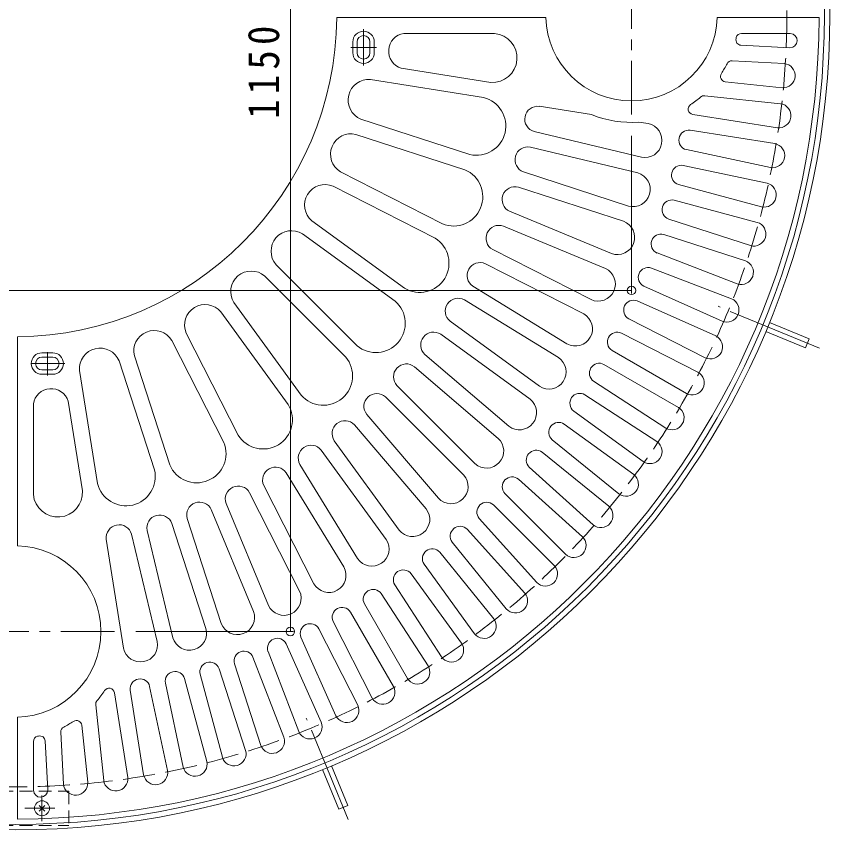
# Model space of a CAD drawing. Units: millimetres at full size, sheet at 1:10; details may follow other scales. Extents: x -1826 to 1813, y -1366 to 1283.
# Drawn here: x -878 to -119, y -324 to 435 of the extents above; entities that cross this region are included whole.
import ezdxf

# ---------------------------------------------------------------- set-up
doc = ezdxf.new("R2010")
doc.units = ezdxf.units.MM
doc.header["$LTSCALE"] = 10
doc.header["$PDMODE"] = 32
doc.header["$PDSIZE"] = 8
for name, pattern in [('CHAIN1', [8, 5, -1, 1, -1]), ('CHAIN2', [12, 9, -1, 1, -1]), ('DASHED1', [1.8, 1.2, -0.6]), ('DASHED3', [4, 3, -1])]:
    doc.linetypes.add(name, pattern=pattern)
for name, color, linetype, lineweight in [('0-0_通り芯', 3, 'Continuous', 9), ('0-1_躯体', 2, 'Continuous', 9), ('0-4_その他', 7, 'Continuous', 9)]:
    doc.layers.add(name, color=color, linetype=linetype, lineweight=lineweight)
doc.styles.add('ＭＳ ゴシック', font='')
doc.styles.get('ＭＳ ゴシック').set_extended_font_data('MS Gothic')

msp = doc.modelspace()

# ---------------------------------------------------------------- linework, layer by layer
at = {"layer": '0-0_通り芯', "linetype": 'CHAIN1'}
for p, q in [((-303.67, 342.87), (-303.67, 526.24)), ((-553.68, 388.8), (-553.68, 422.42)), ((-541.43, 405.58), (-565.44, 405.58)), ((-848.67, 99.46), (-848.67, 121.31)), ((-832.5, 110.58), (-864.06, 110.58)), ((-785.97, -139.42), (-969.34, -139.42))]:
    msp.add_line(p, q, dxfattribs=at)
at = {"layer": '0-0_通り芯'}
for p, q in [((-383.65, 433.58), (-578.68, 433.58)), ((-128.68, 433.58), (-223.7, 433.58)), ((-431.37, 418.58), (-515.97, 418.58)), ((-155.46, 418.58), (-201, 418.58)), ((-563.68, 400.58), (-563.68, 410.58)), ((-559.68, 400.58), (-559.68, 410.58)), ((-547.68, 400.58), (-547.68, 410.58)), ((-543.68, 400.58), (-543.68, 410.58)), ((-155.81, 405.2), (-201.48, 407.6)), ((-161.21, 390.47), (-209.8, 393.01)), ((-434.96, 372.89), (-518.52, 386.13)), ((-441.68, 358.77), (-547.3, 375.5)), ((-162.99, 367.9), (-216.1, 373.48)), ((-164.56, 352.98), (-235.3, 360.41)), ((-341.08, 342.84), (-389.76, 350.55)), ((-167.51, 330.53), (-246.55, 343.05)), ((-454.45, 305.62), (-556.15, 338.67)), ((-288.03, 334.43), (-296.75, 335.82)), ((-294.29, 302.99), (-394.43, 327.03)), ((-169.86, 315.72), (-249.04, 328.26)), ((-459.08, 291.36), (-560.78, 324.4)), ((-297.79, 288.41), (-397.94, 312.45)), ((-173.99, 293.46), (-252.4, 310.13)), ((-480, 240.86), (-575.28, 289.41)), ((-306.49, 257.55), (-404.44, 289.38)), ((-177.1, 278.79), (-255.52, 295.45)), ((-486.8, 227.49), (-582.09, 276.04)), ((-311.13, 243.28), (-409.08, 275.11)), ((-182.39, 256.77), (-259.83, 277.52)), ((-186.27, 242.28), (-263.71, 263.03)), ((-322.23, 213.21), (-417.37, 252.62)), ((-515.37, 180.89), (-601.88, 243.75)), ((-192.7, 220.58), (-268.95, 245.35)), ((-327.96, 199.35), (-423.12, 238.76)), ((-524.18, 168.75), (-610.69, 231.61)), ((-197.34, 206.31), (-273.58, 231.08)), ((-341.39, 170.23), (-433.15, 216.99)), ((-204.89, 184.97), (-279.74, 213.7)), ((-559.68, 127.19), (-635.3, 202.81)), ((-348.19, 156.87), (-439.97, 203.63)), ((-210.27, 170.97), (-285.11, 199.7)), ((-570.28, 116.58), (-645.9, 192.2)), ((-363.86, 128.9), (-451.68, 182.71)), ((-218.93, 150.05), (-292.17, 182.66)), ((-611.85, 81.09), (-674.71, 167.6)), ((-371.7, 116.1), (-459.52, 169.92)), ((-225.03, 136.35), (-298.27, 168.96)), ((-623.98, 72.27), (-686.84, 158.78)), ((-234.78, 115.91), (-306.21, 152.31)), ((-389.51, 89.45), (-472.83, 149.99)), ((-670.59, 43.71), (-719.14, 138.99)), ((-398.33, 77.31), (-481.65, 137.85)), ((-241.59, 102.55), (-313.02, 138.94)), ((-876.67, -59.45), (-876.67, 135.58)), ((-683.95, 36.9), (-732.5, 132.18)), ((-252.39, 82.65), (-321.82, 122.74)), ((-843.67, 120.58), (-853.67, 120.58)), ((-843.67, 116.58), (-853.67, 116.58)), ((-734.45, 15.99), (-767.5, 117.69)), ((-418.18, 52.14), (-496.49, 119.02)), ((-748.72, 11.34), (-781.76, 113.05)), ((-427.91, 40.73), (-506.24, 107.62)), ((-259.89, 69.66), (-329.32, 109.75)), ((-843.67, 104.58), (-853.67, 104.58)), ((-843.67, 100.58), (-853.67, 100.58)), ((-801.87, -1.41), (-818.6, 104.21)), ((-271.72, 50.36), (-338.96, 94.02)), ((-449.68, 17.19), (-522.5, 90.01)), ((-460.28, 6.58), (-533.11, 79.41)), ((-279.89, 37.78), (-347.13, 81.44)), ((-861.67, -11.73), (-861.67, 72.87)), ((-815.99, -8.13), (-829.22, 75.42)), ((-483.83, -15.18), (-550.71, 63.13)), ((-292.71, 19.12), (-357.57, 66.24)), ((-495.23, -24.92), (-562.12, 53.4)), ((-301.53, 6.99), (-366.39, 54.11)), ((-520.41, -44.77), (-580.95, 38.55)), ((-315.31, -10.97), (-377.62, 39.48)), ((-532.54, -53.59), (-593.09, 29.74)), ((-324.75, -22.63), (-387.05, 27.82)), ((-559.2, -71.4), (-613.02, 16.42)), ((-571.99, -79.24), (-625.81, 8.58)), ((-339.46, -39.85), (-399.03, 13.8)), ((-349.49, -50.99), (-409.07, 2.65)), ((-599.97, -94.9), (-646.72, -3.14)), ((-613.33, -101.71), (-660.09, -9.94)), ((-365.08, -67.41), (-421.76, -10.73)), ((-642.45, -115.13), (-681.86, -19.98)), ((-375.68, -78.02), (-432.37, -21.33)), ((-656.3, -120.88), (-695.72, -25.72)), ((-686.38, -131.97), (-718.21, -34.02)), ((-392.1, -93.6), (-445.75, -34.03)), ((-731.5, -145.3), (-755.55, -45.16)), ((-700.65, -136.61), (-732.47, -38.65)), ((-403.25, -103.64), (-456.89, -44.06)), ((-746.09, -148.81), (-770.13, -48.66)), ((-777.53, -155.06), (-793.64, -53.34)), ((-420.47, -118.34), (-470.92, -56.04)), ((-432.12, -127.78), (-482.57, -65.48)), ((-450.08, -141.57), (-497.21, -76.71)), ((-462.22, -150.38), (-509.34, -85.53)), ((-480.88, -163.21), (-524.54, -95.97)), ((-493.46, -171.38), (-537.12, -104.14)), ((-512.76, -183.2), (-552.84, -113.78)), ((-525.75, -190.7), (-565.83, -121.28)), ((-545.65, -201.51), (-582.04, -130.08)), ((-559.01, -208.32), (-595.41, -136.89)), ((-593.15, -224.16), (-625.76, -150.93)), ((-579.44, -218.06), (-612.05, -144.83)), ((-614.06, -232.83), (-642.79, -157.98)), ((-628.07, -238.2), (-656.8, -163.36)), ((-663.67, -250.4), (-688.45, -174.15)), ((-649.41, -245.76), (-674.18, -169.52)), ((-685.38, -256.83), (-706.13, -179.39)), ((-721.88, -265.99), (-738.55, -187.58)), ((-699.87, -260.71), (-720.62, -183.27)), ((-773.63, -275.58), (-786.15, -196.55)), ((-758.82, -273.24), (-771.36, -194.06)), ((-736.55, -269.11), (-753.22, -190.69)), ((-796.08, -278.54), (-803.51, -207.79)), ((-876.67, -314.42), (-876.67, -219.4)), ((-810.99, -280.11), (-816.58, -227)), ((-833.56, -281.88), (-836.11, -233.3)), ((-861.67, -287.64), (-861.67, -242.09)), ((-848.3, -287.28), (-850.69, -241.61))]:
    msp.add_line(p, q, dxfattribs=at)
at = {"layer": '0-0_通り芯', "color": 7}
for p, q in [((-303.67, 175.83), (-303.67, 322.87)), ((-1453.67, 178.83), (-303.67, 178.83))]:
    msp.add_line(p, q, dxfattribs=at)
at = {"layer": '0-0_通り芯'}
for centre, radius, start, end in [((-878.67, 435.58), 300, 270.38197, 359.61803), ((-878.67, 435.58), 750, 270.15279, 359.84721), ((-303.67, 435.58), 80, 181.43251, 358.56749), ((-553.68, 410.58), 10, 0, 180), ((-513.51, 402.06), 16.7, 98.45663, 252.54399), ((-433.36, 395.75), 22.91, 265.99025, 85.01247), ((-201, 413.58), 5, 90, 167.90489), ((-155.75, 411.89), 6.69, 269.47221, 87.49879), ((-553.68, 410.58), 6, 0, 180), ((-201.22, 412.59), 5, 167.35419, 267.00015), ((-303.67, 435.58), 100, 347.35437, 347.90562), ((-553.68, 400.58), 10, 180, 0), ((-553.68, 400.58), 6, 180, 0), ((-303.67, 435.58), 100, 327.03992, 333.06816), ((-210.06, 388.02), 5, 87.00008, 153.06804), ((-162.21, 379.19), 11.32, 266.0386, 84.9588), ((-215.57, 378.45), 5, 147.04022, 263.99988), ((-548.88, 356.4), 19.16, 85.27588, 247.71568), ((-448.23, 332.24), 27.33, 256.86299, 76.12669), ((-303.67, 435.58), 100, 303.47116, 310.25371), ((-235.83, 355.44), 5, 83.99988, 130.25374), ((-391.2, 338.61), 12.02, 83.11531, 254.41191), ((-245.76, 347.99), 5, 123.47099, 261.00018), ((-166.14, 341.77), 11.32, 263.0386, 81.9588), ((-303.67, 435.58), 100, 248.0329, 273.96724), ((-291.21, 318.72), 16.03, 258.93134, 78.55307), ((-250.14, 319.09), 9.24, 83.18272, 255.81287), ((-565.33, 305.78), 19.16, 76.27588, 238.71568), ((-400.31, 300.67), 12.02, 78.61531, 249.91191), ((-172.03, 304.61), 11.32, 260.0386, 78.9588), ((-469.7, 266.17), 27.33, 247.86299, 67.12669), ((-257.1, 286.35), 9.24, 80.18272, 252.81287), ((-302.19, 272.99), 16.03, 254.43134, 74.05307), ((-589.49, 258.36), 19.16, 67.27588, 229.71568), ((-412.37, 263.55), 12.02, 74.11531, 245.41191), ((-179.85, 267.81), 11.32, 257.0386, 75.9588), ((-265.76, 254.02), 9.24, 77.18272, 249.81287), ((-316.73, 228.26), 16.03, 249.93134, 69.55307), ((-427.31, 227.49), 12.02, 69.61531, 240.91191), ((-189.59, 231.46), 11.32, 254.0386, 72.9588), ((-620.77, 215.31), 19.16, 58.27588, 220.71568), ((-276.1, 222.19), 9.24, 74.18272, 246.81287), ((-501.23, 204.28), 27.33, 238.86299, 58.12669), ((-201.22, 195.68), 11.32, 251.0386, 69.9588), ((-445.02, 192.72), 12.02, 65.11531, 236.41191), ((-334.72, 184.81), 16.03, 245.43134, 65.05307), ((-288.09, 190.95), 9.24, 71.18272, 243.81287), ((-658.4, 177.67), 19.16, 49.27588, 211.71568), ((-542.06, 148.09), 27.33, 229.86299, 49.12669), ((-465.42, 159.45), 12.02, 60.61531, 231.91191), ((-301.7, 160.38), 9.24, 68.18272, 240.81287), ((-214.7, 160.55), 11.32, 248.0386, 66.9588), ((-701.46, 146.39), 19.16, 40.27588, 202.71568), ((-356.07, 142.91), 16.03, 240.93134, 60.55307), ((-748.88, 122.23), 19.16, 31.27588, 193.71568), ((-488.35, 127.87), 12.02, 56.11531, 227.41191), ((-316.9, 130.56), 9.24, 65.18272, 237.81287), ((-230, 126.18), 11.32, 245.0386, 63.9588), ((-799.5, 105.78), 19.16, 22.27588, 184.71568), ((-853.67, 110.58), 10, 90, 270), ((-853.67, 110.58), 6, 90, 270), ((-843.67, 110.58), 10, 270, 90), ((-843.67, 110.58), 6, 270, 90), ((-591.18, 98.97), 27.33, 220.86299, 40.12669), ((-380.65, 102.81), 16.03, 236.43134, 56.05307), ((-513.7, 98.2), 12.02, 51.61531, 222.91191), ((-333.63, 101.58), 9.24, 62.18272, 234.81287), ((-247.09, 92.65), 11.32, 242.0386, 60.9588), ((-845.16, 70.41), 16.7, 17.45601, 171.54337), ((-541.3, 70.6), 12.02, 47.11531, 218.41191), ((-408.29, 64.76), 16.03, 231.93134, 51.55307), ((-351.86, 73.51), 9.24, 59.18272, 231.81287), ((-647.38, 58.14), 27.33, 211.86299, 31.12669), ((-265.9, 60.07), 11.32, 239.0386, 57.9588), ((-570.97, 45.26), 12.02, 42.61531, 213.91191), ((-371.53, 46.43), 9.24, 56.18272, 228.81287), ((-438.84, 29), 16.03, 227.43134, 47.05307), ((-709.27, 26.6), 27.33, 202.86299, 22.12669), ((-602.54, 22.32), 12.02, 38.11531, 209.41191), ((-286.39, 28.51), 11.32, 236.0386, 54.9588), ((-392.59, 20.42), 9.24, 53.18272, 225.81287), ((-775.33, 5.14), 27.33, 193.86299, 13.12669), ((-635.82, 1.93), 12.02, 33.61531, 204.91191), ((-472.09, -4.26), 16.03, 222.93134, 42.55307), ((-414.99, -4.45), 9.24, 50.18272, 222.81287), ((-308.51, -1.93), 11.32, 233.0386, 51.9588), ((-670.59, -15.79), 12.02, 29.11531, 200.41191), ((-838.85, -9.73), 22.91, 184.98753, 4.00975), ((-706.65, -30.72), 12.02, 24.61531, 195.91191), ((-438.65, -28.11), 9.24, 47.18272, 219.81287), ((-332.18, -31.17), 11.32, 230.0386, 48.9588), ((-507.86, -34.8), 16.03, 218.43134, 38.05307), ((-743.76, -42.78), 12.02, 20.11531, 191.41191), ((-781.71, -51.89), 12.02, 15.61531, 186.91191), ((-463.52, -50.5), 9.24, 44.18272, 216.81287), ((-357.36, -59.13), 11.32, 227.0386, 45.9588), ((-878.67, -139.42), 80, 271.43251, 88.56749), ((-545.9, -62.45), 16.03, 213.93134, 33.55307), ((-489.53, -71.57), 9.24, 41.18272, 213.81287), ((-586, -87.02), 16.03, 209.43134, 29.05307), ((-516.6, -91.24), 9.24, 38.18272, 210.81287), ((-383.97, -85.73), 11.32, 224.0386, 42.9588), ((-627.91, -108.37), 16.03, 204.93134, 24.55307), ((-544.67, -109.46), 9.24, 35.18272, 207.81287), ((-411.93, -110.91), 11.32, 221.0386, 39.9588), ((-671.36, -126.37), 16.03, 200.43134, 20.05307), ((-573.65, -126.2), 9.24, 32.18272, 204.81287), ((-441.17, -134.59), 11.32, 218.0386, 36.9588), ((-716.09, -140.91), 16.03, 195.93134, 15.55307), ((-603.47, -141.39), 9.24, 29.18272, 201.81287), ((-761.82, -151.88), 16.03, 191.43134, 11.05307), ((-634.05, -155), 9.24, 26.18272, 198.81287), ((-471.61, -156.71), 11.32, 215.0386, 33.9588), ((-665.29, -167), 9.24, 23.18272, 195.81287), ((-697.12, -177.34), 9.24, 20.18272, 192.81287), ((-503.16, -177.2), 11.32, 212.0386, 30.9588), ((-729.45, -186), 9.24, 17.18272, 189.81287), ((-762.18, -192.96), 9.24, 14.18272, 186.81287), ((-878.67, -139.42), 100, 319.74629, 326.52884), ((-791.09, -197.33), 5, 8.99982, 146.52901), ((-535.75, -196.01), 11.32, 209.0386, 27.9588), ((-798.54, -207.27), 5, 139.74626, 186.00012), ((-569.27, -213.09), 11.32, 206.0386, 24.9588), ((-878.67, -139.42), 100, 296.93184, 302.96008), ((-821.55, -227.52), 5, 6.00012, 122.95978), ((-603.65, -228.4), 11.32, 203.0386, 21.9588), ((-831.12, -233.04), 5, 116.93196, 182.99992), ((-856.67, -242.09), 5, 102.09511, 180), ((-878.67, -139.42), 100, 282.09438, 282.64563), ((-855.69, -241.88), 5, 2.99985, 102.64581), ((-638.77, -241.88), 11.32, 200.0386, 18.9588), ((-674.56, -253.51), 11.32, 197.0386, 15.9588), ((-710.9, -263.25), 11.32, 194.0386, 12.9588), ((-747.7, -271.07), 11.32, 191.0386, 9.9588), ((-822.29, -280.89), 11.32, 185.0412, 3.9614), ((-784.87, -276.95), 11.32, 188.04126, 6.96146), ((-854.99, -287.35), 6.69, 182.50121, 0.52779)]:
    msp.add_arc(centre, radius, start, end, dxfattribs=at)
at = {"layer": '0-0_通り芯', "color": 7}
msp.add_point((-303.67, 178.83), dxfattribs=at)
at = {"layer": '0-1_躯体', "linetype": 'CHAIN2'}
for p, q in [((-128.37, 124.79), (-222.92, 163.96)), ((-567.89, -314.72), (-607.05, -220.17))]:
    msp.add_line(p, q, dxfattribs=at)
at = {"layer": '0-1_躯体'}
for p, q in [((-137.85, 133.59), (-174.8, 148.89)), ((-141.29, 125.27), (-178.25, 140.58)), ((-141.29, 125.27), (-137.85, 133.59)), ((-568.37, -301.8), (-583.68, -264.85)), ((-576.68, -305.25), (-591.99, -268.29)), ((-856.39, -301.71), (-850.96, -307.14)), ((-850.96, -301.71), (-856.39, -307.14)), ((-576.68, -305.25), (-568.37, -301.8))]:
    msp.add_line(p, q, dxfattribs=at)
at = {"layer": '0-1_躯体', "linetype": 'DASHED1'}
for p, q in [((-928.67, -288.42), (-828.67, -288.42)), ((-828.67, -288.42), (-828.67, -320.42)), ((-928.67, -320.42), (-828.67, -320.42))]:
    msp.add_line(p, q, dxfattribs=at)
at = {"layer": '0-1_躯体', "linetype": 'CHAIN1'}
for p, q in [((-853.67, -292.42), (-853.67, -316.42)), ((-869.76, -304.42), (-841.67, -304.42))]:
    msp.add_line(p, q, dxfattribs=at)
at = {"layer": '0-1_躯体'}
for centre, radius in [((-878.67, 435.58), 760), ((-878.67, 435.58), 755), ((-853.67, -304.42), 7)]:
    msp.add_circle(centre, radius, dxfattribs=at)
at = {"layer": '0-1_躯体', "linetype": 'DASHED3'}
msp.add_circle((-878.67, 435.58), 720, dxfattribs=at)
at = {"layer": '0-4_その他'}
for p, q in [((-621.93, -139.42), (-621.93, 1010.58)), ((-618.93, -139.42), (-765.97, -139.42))]:
    msp.add_line(p, q, dxfattribs=at)
msp.add_point((-621.93, -139.42), dxfattribs=at)

# ---------------------------------------------------------------- texts
at = {"layer": '0-4_その他', "color": 2, "insert": (-631.93, 338.87), "char_height": 29.33, "attachment_point": 7, "rotation": 90, "style": 'ＭＳ ゴシック'}
msp.add_mtext('\\T1.28;\\W0.9;1150', dxfattribs=at)

doc.saveas('drawing.dxf')
